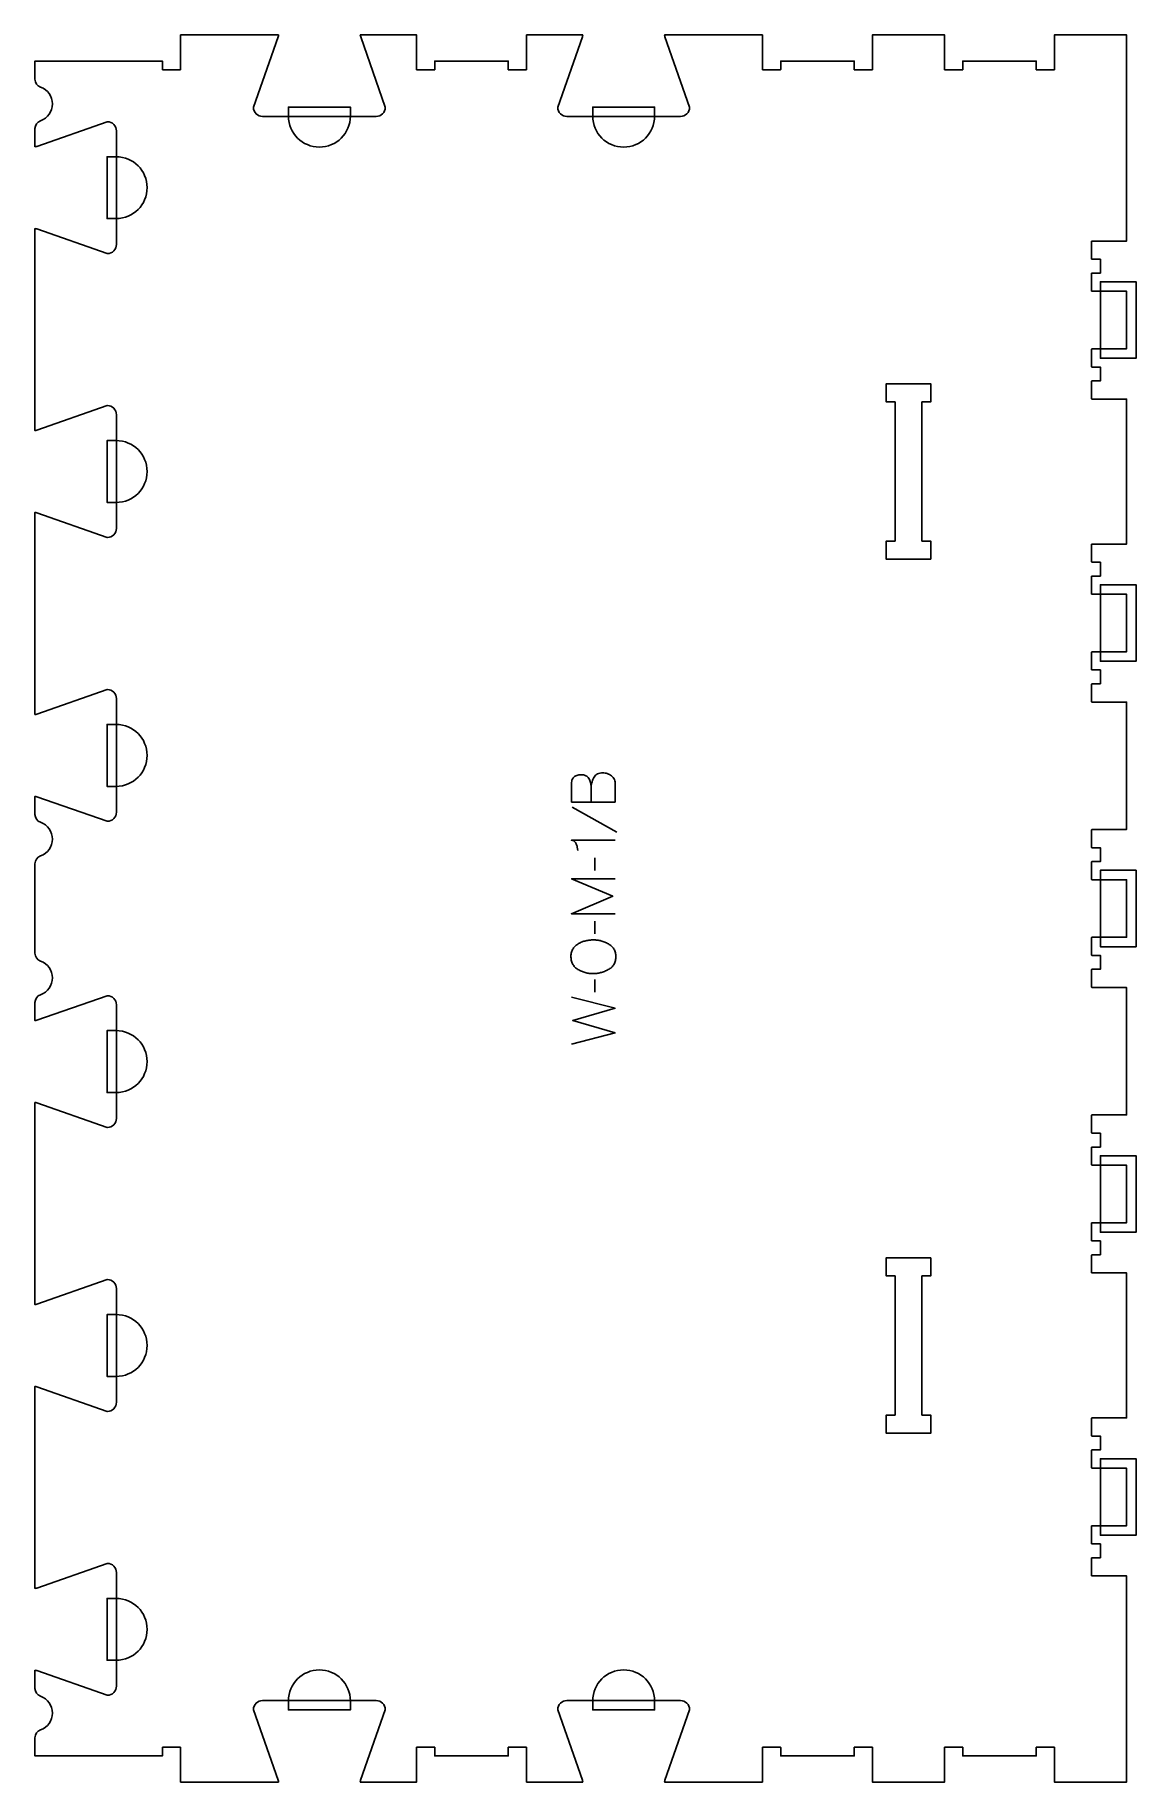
# Model space of a CAD drawing. Extents: x 0 to 756, y 0 to 1200.
import ezdxf

# ---------------------------------------------------------------- set-up
doc = ezdxf.new("R2010")
doc.units = 0
for name, color, linetype in [('1_ANYTOOL_1MMDEEP_LABELS_S', 2, 'CONTINUOUS'), ('3_ANYTOOL_CUTTHROUGH_INSID', 4, 'CONTINUOUS'), ('4_ANYTOOL_CUTTHROUGH_OUTSI', 5, 'CONTINUOUS'), ('5_ANYTOOL_HALF_MILL_9MM_IN', 3, 'CONTINUOUS')]:
    doc.layers.add(name, color=color, linetype=linetype)

msp = doc.modelspace()

# ---------------------------------------------------------------- linework, layer by layer
at = {"layer": '1_ANYTOOL_1MMDEEP_LABELS_S'}
for p, q in [((368.792206, 669.37143), (399.563634, 652.185716)), ((384.435063, 634.528573), (384.520777, 625.742859)), ((384.435063, 591.028573), (384.520777, 582.242859)), ((384.435063, 551.000002), (384.520777, 542.214287))]:
    msp.add_line(p, q, dxfattribs=at)
for points in [[(368.320777, 672.800002), (398.320777, 672.800002), (398.320777, 682.485716), (398.406491, 685.014287, 0.048381), (398.302576, 686.693181, 0.066146), (397.822563, 688.298216, 0.067079), (396.973892, 689.661979, 0.057042), (395.813634, 690.778573, 0.037099), (394.442393, 691.673245, 0.042913), (392.947563, 692.337502, 0.043052), (391.391915, 692.728662, 0.040094), (389.792206, 692.857145, 0.045096), (387.995589, 692.694773, 0.070597), (386.293991, 692.128573, 0.073303), (384.964953, 691.202595, 0.067093), (383.942206, 689.942859, 0.063103), (382.51726, 686.768349, 0.053716), (381.863634, 683.342859)], [(381.992206, 672.800002), (381.863634, 683.342859, 0.046847), (381.387186, 686.291561, 0.060102), (380.299349, 689.064287, 0.086388), (379.429222, 690.170989, 0.076384), (378.247563, 690.944645, 0.070405), (376.559813, 691.442113, 0.036531), (374.792206, 691.57143, 0.031885), (373.356948, 691.479809, 0.051083), (371.960956, 691.153573, 0.053001), (370.874397, 690.645286, 0.064647), (369.938634, 689.900002, 0.064346), (369.21307, 688.92671, 0.050037), (368.725241, 687.810716, 0.048317), (368.408959, 686.36616, 0.029756), (368.320777, 684.885716), (368.320777, 672.800002)], [(398.320777, 646.657145), (368.27792, 646.657145, -0.057478), (369.370888, 646.393121, -0.075801), (370.351134, 645.853573, -0.075474), (371.135009, 645.038121, -0.055107), (371.685063, 644.042859, -0.039607), (372.384575, 641.900618, -0.05918), (372.649349, 639.67143)]]:
    msp.add_lwpolyline(points, format="xyb", dxfattribs=at)
for points in [[(398.320777, 596.17143), (368.320777, 596.17143), (396.692206, 608.17143), (368.449349, 620.17143), (398.320777, 620.17143)], [(368.320777, 506.642859), (398.320777, 514.357145), (369.220777, 522.800002), (398.320777, 531.285716), (368.320777, 538.785716)]]:
    msp.add_lwpolyline(points, dxfattribs=at)
msp.add_lwpolyline([(367.97792, 567.07143, -0.064784), (368.325841, 569.745385, -0.088904), (369.456491, 572.17143, -0.05419), (371.148621, 574.093995, -0.051179), (373.206491, 575.62143, -0.041653), (375.635264, 576.80363, -0.036749), (378.220777, 577.592859, -0.024892), (380.84004, 578.050638, -0.030823), (383.492206, 578.214287, -0.034269), (386.064702, 578.037768, -0.031918), (388.592206, 577.523216, -0.031725), (391.201602, 576.635029, -0.026303), (393.692206, 575.450002, -0.058719), (395.853953, 573.926221, -0.077745), (397.517206, 571.887502, -0.077243), (398.496043, 569.400513, -0.055252), (398.792206, 566.728573, -0.054051), (398.493627, 563.974648, -0.077615), (397.495777, 561.40893, -0.078558), (395.808704, 559.333857, -0.060481), (393.606491, 557.792859, -0.02629), (391.067272, 556.606198, -0.031299), (388.410063, 555.719645, -0.031469), (385.823247, 555.204606, -0.033416), (383.192206, 555.028573, -0.032847), (380.475257, 555.207251, -0.035049), (377.808277, 555.751787, -0.03503), (375.231238, 556.667761, -0.032231), (372.799349, 557.92143, -0.062518), (370.732254, 559.543319, -0.074052), (369.183277, 561.655359, -0.072322), (368.252386, 564.282212, -0.049083)], format="xyb", close=True, dxfattribs=at)
at = {"layer": '3_ANYTOOL_CUTTHROUGH_INSID'}
for points in [[(615, 839.5), (615, 852), (609, 852), (609, 947.5), (615, 947.5), (615, 960), (584.5, 960), (584.5, 947.5), (590.5, 947.5), (590.5, 852), (584.5, 852), (584.5, 839.5)], [(615, 360), (584.5, 360), (584.5, 347.5), (590.5, 347.5), (590.5, 252), (584.5, 252), (584.5, 239.5), (615, 239.5), (615, 252), (609, 252), (609, 347.5), (615, 347.5)]]:
    msp.add_lwpolyline(points, close=True, dxfattribs=at)
at = {"layer": '4_ANYTOOL_CUTTHROUGH_OUTSI'}
msp.add_lwpolyline([(56, 455.65, -0.414214), (49.75, 449.4, -0.084368), (49.667412, 449.414035), (1.383805, 466.313148, 0.061178), (0, 466.544563), (0, 327.855437, 0.061784), (1.39487, 328.090431), (49.667412, 344.985965, -0.084368), (49.75, 345, -0.414214), (56, 338.75), (56, 260.75, -0.414214), (49.75, 254.5, -0.084368), (49.667412, 254.514035), (1.383805, 271.413148, 0.061178), (0, 271.644563), (0, 132.955437, 0.061784), (1.39487, 133.190431), (49.667412, 150.085965, -0.084368), (49.75, 150.1, -0.414214), (56, 143.85), (56, 65.85, -0.414214), (49.75, 59.6, -0.084368), (49.667412, 59.614035), (1.383805, 76.513148, 0.061178), (0, 76.744563), (0, 64.345563, 0.317837), (3.833333, 58.924411, -0.707107), (3.833333, 35.825589, 0.317837), (0, 30.404437), (0, 18), (87.5, 18), (87.5, 23.75, -0.414214), (87.75, 24), (99.75, 24, -0.414214), (100, 23.75), (100, 0), (167.191563, 0, 0.061784), (166.956569, 1.39487), (150.061035, 49.667412, -0.084368), (150.047, 49.75, -0.414214), (156.297, 56), (234.297, 56, -0.414214), (240.547, 49.75, -0.084368), (240.532965, 49.667412), (223.633852, 1.383805, 0.061178), (223.402437, 0), (262, 0), (262, 23.75, -0.414214), (262.25, 24), (274.25, 24, -0.414214), (274.5, 23.75), (274.5, 18), (325, 18), (325, 23.75, -0.414214), (325.25, 24), (337.25, 24, -0.414214), (337.5, 23.75), (337.5, 0), (376.097563, 0, 0.061784), (375.862569, 1.39487), (358.967035, 49.667412, -0.084368), (358.953, 49.75, -0.414214), (365.203, 56), (443.203, 56, -0.414214), (449.453, 49.75, -0.084368), (449.438965, 49.667412), (432.539852, 1.383805, 0.061178), (432.308437, 0), (499.5, 0), (499.5, 23.75, -0.414214), (499.75, 24), (511.75, 24, -0.414214), (512, 23.75), (512, 18), (562.5, 18), (562.5, 23.75, -0.414214), (562.75, 24), (574.75, 24, -0.414214), (575, 23.75), (575, 0), (624.5, 0), (624.5, 23.75, -0.414214), (624.75, 24), (636.75, 24, -0.414214), (637, 23.75), (637, 18), (687.5, 18), (687.5, 23.75, -0.414214), (687.75, 24), (699.75, 24, -0.414214), (700, 23.75), (700, 0), (749.5, 0), (749.5, 141.5), (725.75, 141.5, -0.414214), (725.5, 141.75), (725.5, 153.75, -0.414214), (725.75, 154), (731.5, 154), (731.5, 163.5), (725.75, 163.5, -0.414214), (725.5, 163.75), (725.5, 175.75, -0.414214), (725.75, 176), (749.5, 176), (749.5, 215.5), (725.75, 215.5, -0.414214), (725.5, 215.75), (725.5, 227.75, -0.414214), (725.75, 228), (731.5, 228), (731.5, 237.5), (725.75, 237.5, -0.414214), (725.5, 237.75), (725.5, 249.75, -0.414214), (725.75, 250), (749.5, 250), (749.5, 349.5), (725.75, 349.5, -0.414214), (725.5, 349.75), (725.5, 361.75, -0.414214), (725.75, 362), (731.5, 362), (731.5, 371.5), (725.75, 371.5, -0.414214), (725.5, 371.75), (725.5, 383.75, -0.414214), (725.75, 384), (749.5, 384), (749.5, 423.5), (725.75, 423.5, -0.414214), (725.5, 423.75), (725.5, 435.75, -0.414214), (725.75, 436), (731.5, 436), (731.5, 445.5), (725.75, 445.5, -0.414214), (725.5, 445.75), (725.5, 457.75, -0.414214), (725.75, 458), (749.5, 458), (749.5, 545.5), (725.75, 545.5, -0.414214), (725.5, 545.75), (725.5, 557.75, -0.414214), (725.75, 558), (731.5, 558), (731.5, 567.5), (725.75, 567.5, -0.414214), (725.5, 567.75), (725.5, 579.75, -0.414214), (725.75, 580), (749.5, 580), (749.5, 619.5), (725.75, 619.5, -0.414214), (725.5, 619.75), (725.5, 631.75, -0.414214), (725.75, 632), (731.5, 632), (731.5, 641.5), (725.75, 641.5, -0.414214), (725.5, 641.75), (725.5, 653.75, -0.414214), (725.75, 654), (749.5, 654), (749.5, 741.5), (725.75, 741.5, -0.414214), (725.5, 741.75), (725.5, 753.75, -0.414214), (725.75, 754), (731.5, 754), (731.5, 763.5), (725.75, 763.5, -0.414214), (725.5, 763.75), (725.5, 775.75, -0.414214), (725.75, 776), (749.5, 776), (749.5, 815.5), (725.75, 815.5, -0.414214), (725.5, 815.75), (725.5, 827.75, -0.414214), (725.75, 828), (731.5, 828), (731.5, 837.5), (725.75, 837.5, -0.414214), (725.5, 837.75), (725.5, 849.75, -0.414214), (725.75, 850), (749.5, 850), (749.5, 949.5), (725.75, 949.5, -0.414214), (725.5, 949.75), (725.5, 961.75, -0.414214), (725.75, 962), (731.5, 962), (731.5, 971.5), (725.75, 971.5, -0.414214), (725.5, 971.75), (725.5, 983.75, -0.414214), (725.75, 984), (749.5, 984), (749.5, 1023.5), (725.75, 1023.5, -0.414214), (725.5, 1023.75), (725.5, 1035.75, -0.414214), (725.75, 1036), (731.5, 1036), (731.5, 1045.5), (725.75, 1045.5, -0.414214), (725.5, 1045.75), (725.5, 1057.75, -0.414214), (725.75, 1058), (749.5, 1058), (749.5, 1199.5), (700, 1199.5), (700, 1175.75, -0.414214), (699.75, 1175.5), (687.75, 1175.5, -0.414214), (687.5, 1175.75), (687.5, 1181.5), (637, 1181.5), (637, 1175.75, -0.414214), (636.75, 1175.5), (624.75, 1175.5, -0.414214), (624.5, 1175.75), (624.5, 1199.5), (575, 1199.5), (575, 1175.75, -0.414214), (574.75, 1175.5), (562.75, 1175.5, -0.414214), (562.5, 1175.75), (562.5, 1181.5), (512, 1181.5), (512, 1175.75, -0.414214), (511.75, 1175.5), (499.75, 1175.5, -0.414214), (499.5, 1175.75), (499.5, 1199.5), (449.75, 1199.5), (432.308437, 1199.5, 0.061784), (432.543431, 1198.10513), (449.438965, 1149.832588, -0.084368), (449.453, 1149.75, -0.414214), (443.203, 1143.5), (365.203, 1143.5, -0.414214), (358.953, 1149.75, -0.084368), (358.967035, 1149.832588), (375.866148, 1198.116195, 0.061178), (376.097563, 1199.5), (337.5, 1199.5), (337.5, 1175.75, -0.414214), (337.25, 1175.5), (325.25, 1175.5, -0.414214), (325, 1175.75), (325, 1181.5), (274.5, 1181.5), (274.5, 1175.75, -0.414214), (274.25, 1175.5), (262.25, 1175.5, -0.414214), (262, 1175.75), (262, 1199.5), (223.402437, 1199.5, 0.061784), (223.637431, 1198.10513), (240.532965, 1149.832588, -0.084368), (240.547, 1149.75, -0.414214), (234.297, 1143.5), (156.297, 1143.5, -0.414214), (150.047, 1149.75, -0.084368), (150.061035, 1149.832588), (166.960148, 1198.116195, 0.061178), (167.191563, 1199.5), (100, 1199.5), (100, 1175.75, -0.414214), (99.75, 1175.5), (87.75, 1175.5, -0.414214), (87.5, 1175.75), (87.5, 1181.5), (0, 1181.5), (0, 1169.095563, 0.317837), (3.833333, 1163.674411, -0.707107), (3.833333, 1140.575589, 0.317837), (0, 1135.154437), (0, 1122.755437, 0.061784), (1.39487, 1122.990431), (49.667412, 1139.885965, -0.084368), (49.75, 1139.9, -0.414214), (56, 1133.65), (56, 1055.65, -0.414214), (49.75, 1049.4, -0.084368), (49.667412, 1049.414035), (1.383805, 1066.313148, 0.061178), (0, 1066.544563), (0, 927.855437, 0.061784), (1.39487, 928.090431), (49.667412, 944.985965, -0.084368), (49.75, 945, -0.414214), (56, 938.75), (56, 860.75, -0.414214), (49.75, 854.5, -0.084368), (49.667412, 854.514035), (1.383805, 871.413148, 0.061178), (0, 871.644563), (0, 732.955437, 0.061784), (1.39487, 733.190431), (49.667412, 750.085965, -0.084368), (49.75, 750.1, -0.414214), (56, 743.85), (56, 665.85, -0.414214), (49.75, 659.6, -0.084368), (49.667412, 659.614035), (1.383805, 676.513148, 0.061178), (0, 676.744563), (0, 664.345563, 0.317837), (3.833333, 658.924411, -0.707107), (3.833333, 635.825589, 0.317837), (0, 630.404437), (0, 569.095563, 0.317837), (3.833333, 563.674411, -0.707107), (3.833333, 540.575589, 0.317837), (0, 535.154437), (0, 522.755437, 0.061784), (1.39487, 522.990431), (49.667412, 539.885965, -0.084368), (49.75, 539.9, -0.414214), (56, 533.65)], format="xyb", close=True, dxfattribs=at)
at = {"layer": '5_ANYTOOL_HALF_MILL_9MM_IN'}
for points in [[(174.047, 1143.75, 1), (216.547, 1143.75), (216.547, 1150), (174.047, 1150)], [(382.953, 1143.75, 1), (425.453, 1143.75), (425.453, 1150), (382.953, 1150)], [(55.5, 1073.4), (55.75, 1073.4, 1), (55.75, 1115.9), (49.5, 1115.9), (49.5, 1073.4)], [(55.76, 878.500002, 0.999765), (55.75, 921), (49.5, 921), (49.5, 878.5)], [(55.76, 683.600002, 0.999765), (55.75, 726.1), (49.5, 726.1), (49.5, 683.6)], [(55.5, 473.4), (55.75, 473.4, 1), (55.75, 515.9), (49.5, 515.9), (49.5, 473.4)], [(55.5, 278.5), (55.75, 278.5, 1), (55.75, 321), (49.5, 321), (49.5, 278.5)], [(55.5, 83.6), (55.75, 83.6, 1), (55.75, 126.1), (49.5, 126.1), (49.5, 83.6)], [(216.547, 55.75, 1), (174.047, 55.75), (174.047, 49.5), (216.547, 49.5)], [(425.453, 55.75, 1), (382.953, 55.75), (382.953, 49.5), (425.453, 49.5)]]:
    msp.add_lwpolyline(points, format="xyb", close=True, dxfattribs=at)
for points in [[(731.5, 1024), (731.5, 983.5), (731.5, 977.5), (756, 977.5), (756, 983.76), (756, 1030), (749.74, 1030), (731.5, 1030)], [(731.5, 816), (731.5, 775.5), (731.5, 769.5), (756, 769.5), (756, 775.76), (756, 822), (749.74, 822), (731.5, 822)], [(731.5, 620), (731.5, 579.5), (731.5, 573.5), (756, 573.5), (756, 579.76), (756, 626), (749.74, 626), (731.5, 626)], [(731.5, 424), (731.5, 383.5), (731.5, 377.5), (756, 377.5), (756, 383.76), (756, 430), (749.74, 430), (731.5, 430)], [(731.5, 216), (731.5, 175.5), (731.5, 169.5), (756, 169.5), (756, 175.76), (756, 222), (749.74, 222), (731.5, 222)]]:
    msp.add_lwpolyline(points, close=True, dxfattribs=at)

doc.saveas('drawing.dxf')
